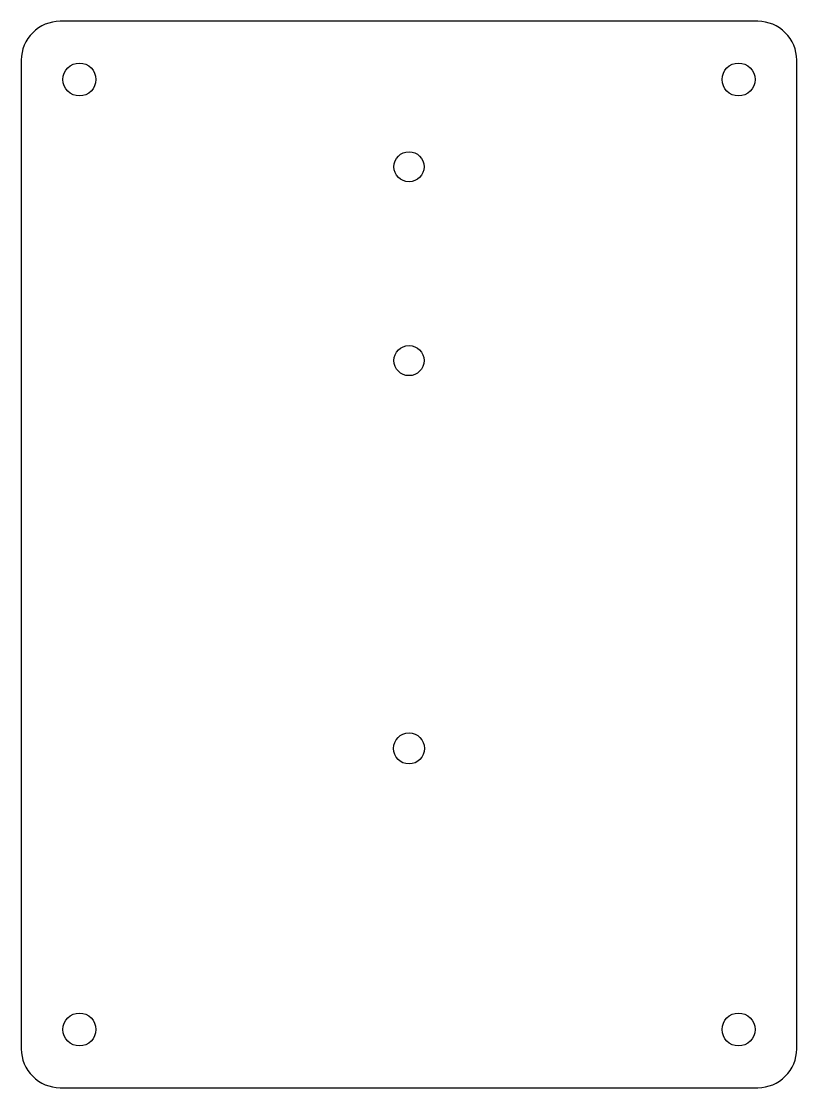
# Model space of a CAD drawing. Header units: millimetres. Extents: x 0 to 80, y 0 to 110.
import ezdxf

# ---------------------------------------------------------------- set-up
doc = ezdxf.new("R2010")
doc.units = ezdxf.units.MM
doc.layers.add('CUT', color=1, linetype='Continuous')

msp = doc.modelspace()

# ---------------------------------------------------------------- linework, layer by layer
at = {"layer": 'CUT'}
msp.add_lwpolyline([(4, 0), (76, 0, 0.414214), (80, 4), (80, 106, 0.414214), (76, 110), (4, 110, 0.414214), (0, 106), (0, 4, 0.414214)], format="xyb", close=True, dxfattribs=at)
for centre, radius in [((6, 104), 1.7), ((74, 104), 1.7), ((40, 95), 1.55), ((40, 75), 1.55), ((40, 35), 1.6), ((6, 6), 1.7), ((74, 6), 1.7)]:
    msp.add_circle(centre, radius, dxfattribs=at)

doc.saveas('drawing.dxf')
